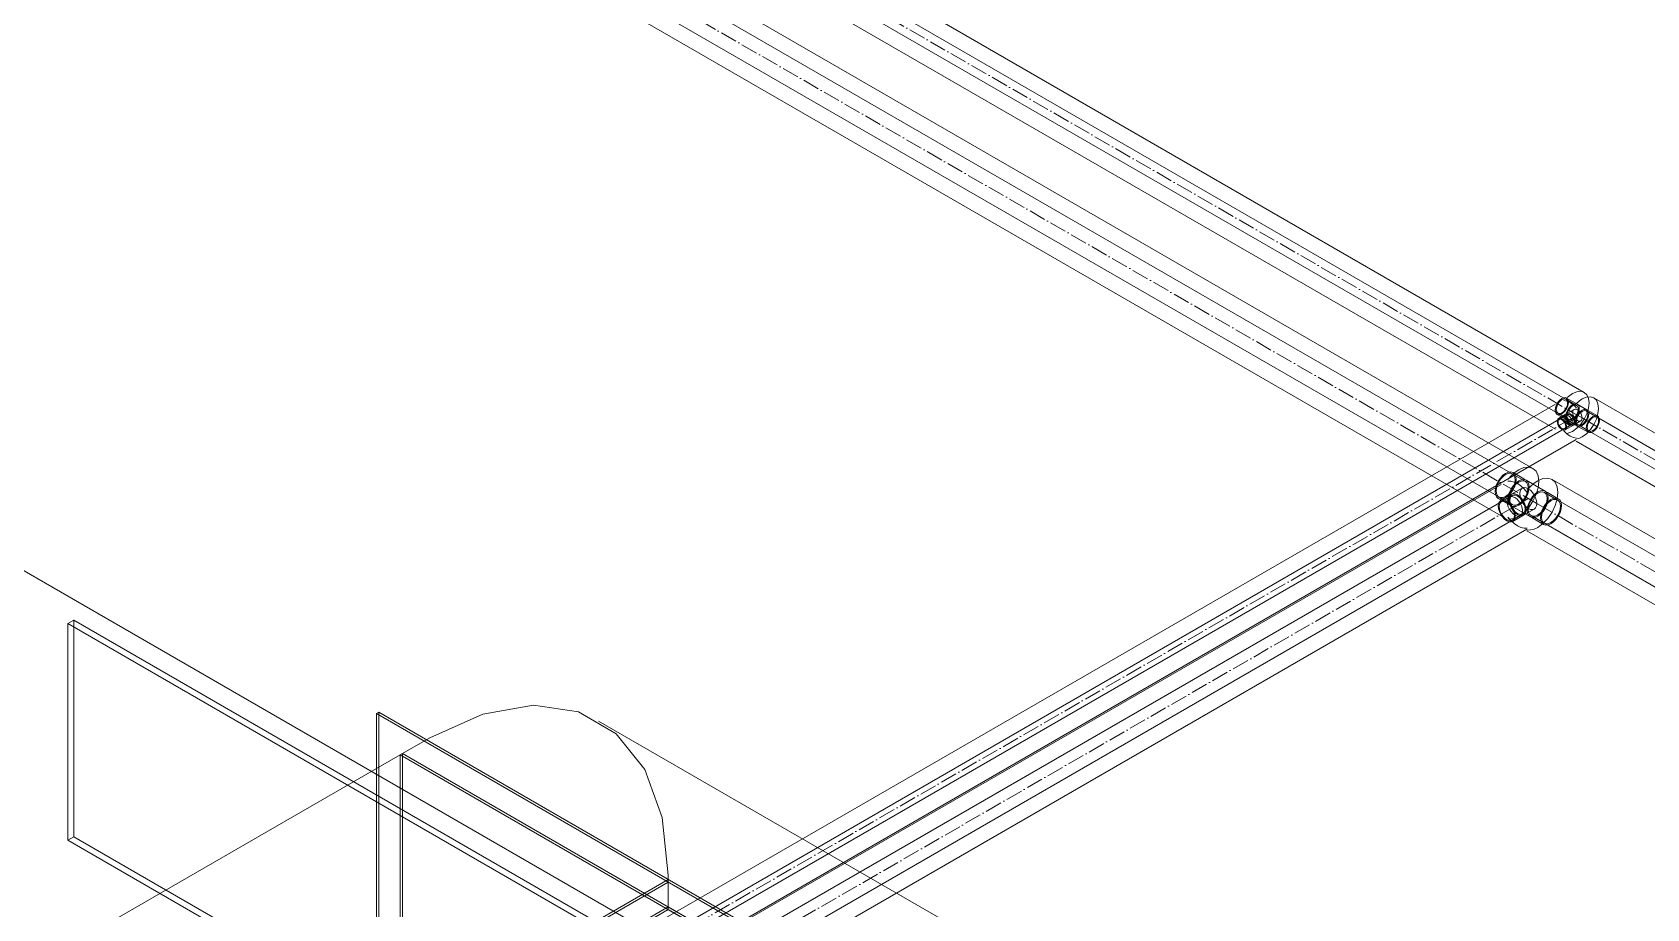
# Model space of a CAD drawing. Header units: millimetres. Extents: x -88595 to 880822, y -1054509 to -148035.
# Drawn here: x 420867 to 421825, y -324711 to -324191 of the extents above; entities that cross this region are included whole.
import ezdxf

# ---------------------------------------------------------------- set-up
doc = ezdxf.new("R2010")
doc.units = ezdxf.units.MM
doc.linetypes.add('$12$ADSK_Осевая', pattern=[14, 10, -2, 0, -2])
for name, color, linetype, lineweight in [('Воздуховоды', 7, 'Continuous', 18), ('Изоляция', 7, 'Continuous', 18), ('Оборудование', 7, 'Continuous', 18), ('Трубопровод', 7, 'Continuous', 18), ('Трубопроводы', 7, 'Continuous', 18)]:
    doc.layers.add(name, color=color, linetype=linetype, lineweight=lineweight)

# ---------------------------------------------------------------- blocks, each defined once
blk = doc.blocks.new('$0$ADSK_Канальный блок кондиционера1 - AD162MJERAB-3266614-В_ОВ3_3')
at = {"layer": 'Оборудование'}
for p, q in [((-27843.96, 11146.93), (-27313.63, 10840.75)), ((-27790.93, 11104.07), (-27794.46, 11102.03)), ((-27790.93, 10975.47), (-27790.93, 11104.07)), ((-27790.93, 11104.07), (-27324.24, 10834.62)), ((-27327.77, 10832.58), (-27794.46, 11102.03)), ((-27794.46, 11102.03), (-27794.46, 10973.43)), ((-27790.93, 10975.47), (-27794.46, 10973.43)), ((-27794.46, 10973.43), (-27327.77, 10703.98)), ((-27324.24, 10706.02), (-27790.93, 10975.47))]:
    blk.add_line(p, q, dxfattribs=at)
blk = doc.blocks.new('$0$ADSK_МедьПайка_Тройник - Тройник медный-3266686-В_ОВ3_3')
at = {"layer": 'Трубопроводы', "color": 190, "true_color": 0x8000ff}
for p, q in [((-20747.5, 7680.82), (-20753.15, 7684.09)), ((-20758.72, 7674.44), (-20753.07, 7671.17)), ((-20758.32, 7675.14), (-20752.66, 7671.87)), ((-20752.96, 7674.91), (-20757.91, 7672.06)), ((-20747.9, 7680.12), (-20753.56, 7683.38)), ((-20748.71, 7677.36), (-20752.96, 7674.91)), ((-20747.19, 7679.71), (-20747.9, 7680.12)), ((-20746.79, 7680.41), (-20747.5, 7680.82)), ((-20741.13, 7677.15), (-20746.79, 7680.41)), ((-20740.83, 7676.04), (-20741.54, 7676.44)), ((-20740.43, 7676.74), (-20741.13, 7677.15)), ((-20735.17, 7672.77), (-20740.83, 7676.04)), ((-20734.77, 7673.47), (-20740.43, 7676.74)), ((-20753.64, 7673.64), (-20757.53, 7671.4)), ((-20754.35, 7665.9), (-20750.46, 7668.14)), ((-20753.97, 7665.24), (-20749.02, 7668.1)), ((-20753.07, 7671.17), (-20752.36, 7670.76)), ((-20752.66, 7671.87), (-20751.95, 7671.47)), ((-20752.36, 7670.76), (-20746.7, 7667.5)), ((-20749.02, 7668.1), (-20744.78, 7670.55)), ((-20746.7, 7667.5), (-20746, 7667.09)), ((-20746.3, 7668.2), (-20745.59, 7667.79)), ((-20746, 7667.09), (-20740.34, 7663.82)), ((-20745.59, 7667.79), (-20739.93, 7664.53))]:
    blk.add_line(p, q, dxfattribs=at)
for points in [[(-20759.88, 7676.99, 0), (-20759.74, 7678.24, 0), (-20759.35, 7679.57, 0), (-20758.72, 7680.87, 0), (-20757.91, 7682.06, 0), (-20756.96, 7683.07, 0), (-20755.94, 7683.81, 0), (-20754.92, 7684.24, 0), (-20753.97, 7684.34, 0), (-20753.15, 7684.09, 0), (-20752.53, 7683.51, 0), (-20752.13, 7682.64, 0), (-20752, 7681.54, 0)], [(-20752, 7681.54, 0), (-20752.13, 7680.28, 0), (-20752.53, 7678.96, 0), (-20753.15, 7677.65, 0), (-20753.97, 7676.46, 0), (-20754.92, 7675.46, 0), (-20755.94, 7674.71, 0), (-20756.96, 7674.28, 0), (-20757.91, 7674.19, 0), (-20758.72, 7674.44, 0), (-20759.35, 7675.02, 0), (-20759.74, 7675.89, 0), (-20759.88, 7676.99, 0)], [(-20752.57, 7681.21, 0), (-20752.69, 7682.15, 0), (-20753.02, 7682.89, 0), (-20753.56, 7683.38, 0), (-20754.26, 7683.6, 0), (-20755.07, 7683.52, 0), (-20755.94, 7683.15, 0), (-20756.81, 7682.51, 0), (-20757.62, 7681.66, 0), (-20758.32, 7680.64, 0), (-20758.85, 7679.52, 0), (-20759.19, 7678.39, 0), (-20759.3, 7677.32, 0)], [(-20759.3, 7677.32, 0), (-20759.19, 7676.38, 0), (-20758.85, 7675.64, 0), (-20758.32, 7675.14, 0), (-20757.62, 7674.92, 0), (-20756.81, 7675.01, 0), (-20755.94, 7675.38, 0), (-20755.07, 7676.01, 0), (-20754.26, 7676.87, 0), (-20753.56, 7677.89, 0), (-20753.02, 7679, 0), (-20752.69, 7680.13, 0), (-20752.57, 7681.21, 0)], [(-20753.77, 7673.11, 0), (-20753.68, 7673.89, 0), (-20753.4, 7674.5, 0), (-20752.96, 7674.91, 0), (-20752.38, 7675.09, 0), (-20751.71, 7675.02, 0), (-20750.99, 7674.72, 0), (-20750.27, 7674.19, 0), (-20749.6, 7673.48, 0), (-20749.02, 7672.64, 0), (-20748.58, 7671.72, 0), (-20748.3, 7670.79, 0), (-20748.21, 7669.9, 0)], [(-20748.21, 7669.9, 0), (-20748.3, 7670.79, 0), (-20748.58, 7671.72, 0), (-20749.02, 7672.64, 0), (-20749.6, 7673.48, 0), (-20750.27, 7674.19, 0), (-20750.99, 7674.72, 0), (-20751.71, 7675.02, 0), (-20752.38, 7675.09, 0), (-20752.96, 7674.91, 0), (-20753.4, 7674.5, 0), (-20753.68, 7673.89, 0), (-20753.77, 7673.11, 0)], [(-20753.51, 7673.31, 0), (-20753.38, 7674.57, 0), (-20752.99, 7675.89, 0), (-20752.36, 7677.2, 0), (-20751.54, 7678.39, 0), (-20750.59, 7679.39, 0), (-20749.57, 7680.14, 0), (-20748.56, 7680.57, 0), (-20747.61, 7680.66, 0), (-20746.79, 7680.41, 0), (-20746.16, 7679.83, 0), (-20745.77, 7678.96, 0), (-20745.64, 7677.86, 0)], [(-20745.64, 7677.86, 0), (-20745.77, 7678.96, 0), (-20746.16, 7679.83, 0), (-20746.79, 7680.41, 0), (-20747.61, 7680.66, 0), (-20748.56, 7680.57, 0), (-20749.57, 7680.14, 0), (-20750.59, 7679.39, 0), (-20751.54, 7678.39, 0), (-20752.36, 7677.2, 0), (-20752.99, 7675.89, 0), (-20753.38, 7674.57, 0), (-20753.51, 7673.31, 0)], [(-20745.64, 7677.86, 0), (-20745.77, 7676.61, 0), (-20746.16, 7675.28, 0), (-20746.79, 7673.98, 0), (-20747.61, 7672.79, 0), (-20748.56, 7671.78, 0), (-20749.57, 7671.04, 0), (-20750.59, 7670.61, 0), (-20751.54, 7670.51, 0), (-20752.36, 7670.76, 0), (-20752.99, 7671.34, 0), (-20753.38, 7672.21, 0), (-20753.51, 7673.31, 0)], [(-20753.51, 7673.31, 0), (-20753.38, 7672.21, 0), (-20752.99, 7671.34, 0), (-20752.36, 7670.76, 0), (-20751.54, 7670.51, 0), (-20750.59, 7670.61, 0), (-20749.57, 7671.04, 0), (-20748.56, 7671.78, 0), (-20747.61, 7672.79, 0), (-20746.79, 7673.98, 0), (-20746.16, 7675.28, 0), (-20745.77, 7676.61, 0), (-20745.64, 7677.86, 0)], [(-20752.94, 7673.64, 0), (-20752.83, 7674.72, 0), (-20752.49, 7675.85, 0), (-20751.95, 7676.96, 0), (-20751.26, 7677.98, 0), (-20750.45, 7678.84, 0), (-20749.57, 7679.47, 0), (-20748.7, 7679.85, 0), (-20747.89, 7679.93, 0), (-20747.19, 7679.71, 0), (-20746.66, 7679.21, 0), (-20746.32, 7678.47, 0), (-20746.21, 7677.53, 0)], [(-20746.21, 7677.53, 0), (-20746.32, 7676.46, 0), (-20746.66, 7675.33, 0), (-20747.19, 7674.21, 0), (-20747.89, 7673.19, 0), (-20748.7, 7672.34, 0), (-20749.57, 7671.7, 0), (-20750.45, 7671.33, 0), (-20751.26, 7671.25, 0), (-20751.95, 7671.47, 0), (-20752.49, 7671.96, 0), (-20752.83, 7672.71, 0), (-20752.94, 7673.64, 0)], [(-20749.53, 7675.56, 0), (-20749.43, 7676.34, 0), (-20749.16, 7676.95, 0), (-20748.71, 7677.36, 0), (-20748.14, 7677.54, 0), (-20747.47, 7677.47, 0), (-20746.75, 7677.17, 0), (-20746.03, 7676.64, 0), (-20745.35, 7675.93, 0), (-20744.78, 7675.09, 0), (-20744.34, 7674.17, 0), (-20744.06, 7673.24, 0), (-20743.96, 7672.35, 0)], [(-20743.96, 7672.35, 0), (-20744.06, 7671.57, 0), (-20744.34, 7670.96, 0), (-20744.78, 7670.55, 0), (-20745.35, 7670.37, 0), (-20746.03, 7670.44, 0), (-20746.75, 7670.74, 0), (-20747.47, 7671.27, 0), (-20748.14, 7671.98, 0), (-20748.71, 7672.82, 0), (-20749.16, 7673.74, 0), (-20749.43, 7674.68, 0), (-20749.53, 7675.56, 0)], [(-20739.98, 7674.6, 0), (-20740.11, 7675.7, 0), (-20740.51, 7676.57, 0), (-20741.13, 7677.15, 0), (-20741.95, 7677.4, 0), (-20742.9, 7677.3, 0), (-20743.92, 7676.87, 0), (-20744.94, 7676.13, 0), (-20745.89, 7675.12, 0), (-20746.7, 7673.93, 0), (-20747.33, 7672.63, 0), (-20747.72, 7671.3, 0), (-20747.86, 7670.05, 0)], [(-20747.86, 7670.05, 0), (-20747.72, 7671.3, 0), (-20747.33, 7672.63, 0), (-20746.7, 7673.93, 0), (-20745.89, 7675.12, 0), (-20744.94, 7676.13, 0), (-20743.92, 7676.87, 0), (-20742.9, 7677.3, 0), (-20741.95, 7677.4, 0), (-20741.13, 7677.15, 0), (-20740.51, 7676.57, 0), (-20740.11, 7675.7, 0), (-20739.98, 7674.6, 0)], [(-20747.86, 7670.05, 0), (-20747.72, 7668.95, 0), (-20747.33, 7668.08, 0), (-20746.7, 7667.5, 0), (-20745.89, 7667.25, 0), (-20744.94, 7667.34, 0), (-20743.92, 7667.77, 0), (-20742.9, 7668.52, 0), (-20741.95, 7669.52, 0), (-20741.13, 7670.71, 0), (-20740.51, 7672.02, 0), (-20740.11, 7673.34, 0), (-20739.98, 7674.6, 0)], [(-20739.98, 7674.6, 0), (-20740.11, 7673.34, 0), (-20740.51, 7672.02, 0), (-20741.13, 7670.71, 0), (-20741.95, 7669.52, 0), (-20742.9, 7668.52, 0), (-20743.92, 7667.77, 0), (-20744.94, 7667.34, 0), (-20745.89, 7667.25, 0), (-20746.7, 7667.5, 0), (-20747.33, 7668.08, 0), (-20747.72, 7668.95, 0), (-20747.86, 7670.05, 0)], [(-20740.55, 7674.27, 0), (-20740.67, 7675.21, 0), (-20741, 7675.95, 0), (-20741.54, 7676.44, 0), (-20742.23, 7676.66, 0), (-20743.05, 7676.58, 0), (-20743.92, 7676.21, 0), (-20744.79, 7675.57, 0), (-20745.6, 7674.72, 0), (-20746.3, 7673.7, 0), (-20746.83, 7672.58, 0), (-20747.17, 7671.45, 0), (-20747.28, 7670.38, 0)], [(-20747.28, 7670.38, 0), (-20747.17, 7669.44, 0), (-20746.83, 7668.7, 0), (-20746.3, 7668.2, 0), (-20745.6, 7667.98, 0), (-20744.79, 7668.07, 0), (-20743.92, 7668.44, 0), (-20743.05, 7669.07, 0), (-20742.23, 7669.93, 0), (-20741.54, 7670.95, 0), (-20741, 7672.06, 0), (-20740.67, 7673.19, 0), (-20740.55, 7674.27, 0)], [(-20753.16, 7667.04, 0), (-20753.25, 7667.93, 0), (-20753.53, 7668.86, 0), (-20753.97, 7669.78, 0), (-20754.55, 7670.63, 0), (-20755.22, 7671.34, 0), (-20755.94, 7671.86, 0), (-20756.66, 7672.17, 0), (-20757.33, 7672.23, 0), (-20757.91, 7672.06, 0), (-20758.35, 7671.65, 0), (-20758.63, 7671.03, 0), (-20758.72, 7670.25, 0)], [(-20758.72, 7670.25, 0), (-20758.63, 7669.37, 0), (-20758.35, 7668.43, 0), (-20757.91, 7667.51, 0), (-20757.33, 7666.67, 0), (-20756.66, 7665.96, 0), (-20755.94, 7665.44, 0), (-20755.22, 7665.13, 0), (-20754.55, 7665.06, 0), (-20753.97, 7665.24, 0), (-20753.53, 7665.65, 0), (-20753.25, 7666.26, 0), (-20753.16, 7667.04, 0)], [(-20758.18, 7669.94, 0), (-20758.11, 7670.57, 0), (-20757.88, 7671.07, 0), (-20757.53, 7671.4, 0), (-20757.06, 7671.54, 0), (-20756.52, 7671.49, 0), (-20755.94, 7671.24, 0), (-20755.36, 7670.82, 0), (-20754.82, 7670.24, 0), (-20754.35, 7669.56, 0), (-20753.99, 7668.82, 0), (-20753.77, 7668.07, 0), (-20753.69, 7667.35, 0)], [(-20753.69, 7667.35, 0), (-20753.77, 7666.72, 0), (-20753.99, 7666.23, 0), (-20754.35, 7665.9, 0), (-20754.82, 7665.75, 0), (-20755.36, 7665.81, 0), (-20755.94, 7666.06, 0), (-20756.52, 7666.48, 0), (-20757.06, 7667.05, 0), (-20757.53, 7667.73, 0), (-20757.88, 7668.47, 0), (-20758.11, 7669.23, 0), (-20758.18, 7669.94, 0)], [(-20749.8, 7669.6, 0), (-20749.88, 7670.31, 0), (-20750.11, 7671.07, 0), (-20750.46, 7671.81, 0), (-20750.93, 7672.49, 0), (-20751.47, 7673.06, 0), (-20752.05, 7673.49, 0), (-20752.63, 7673.73, 0), (-20753.17, 7673.79, 0), (-20753.64, 7673.64, 0), (-20753.99, 7673.31, 0), (-20754.22, 7672.82, 0), (-20754.29, 7672.19, 0)], [(-20754.29, 7672.19, 0), (-20754.22, 7671.47, 0), (-20753.99, 7670.72, 0), (-20753.64, 7669.98, 0), (-20753.17, 7669.3, 0), (-20752.63, 7668.72, 0), (-20752.05, 7668.3, 0), (-20751.47, 7668.05, 0), (-20750.93, 7668, 0), (-20750.46, 7668.14, 0), (-20750.11, 7668.47, 0), (-20749.88, 7668.97, 0), (-20749.8, 7669.6, 0)], [(-20748.21, 7669.9, 0), (-20748.3, 7669.12, 0), (-20748.58, 7668.51, 0), (-20749.02, 7668.1, 0), (-20749.6, 7667.92, 0), (-20750.27, 7667.99, 0), (-20750.99, 7668.29, 0), (-20751.71, 7668.82, 0), (-20752.38, 7669.53, 0), (-20752.96, 7670.37, 0), (-20753.4, 7671.29, 0), (-20753.68, 7672.23, 0), (-20753.77, 7673.11, 0)], [(-20753.77, 7673.11, 0), (-20753.68, 7672.23, 0), (-20753.4, 7671.29, 0), (-20752.96, 7670.37, 0), (-20752.38, 7669.53, 0), (-20751.71, 7668.82, 0), (-20750.99, 7668.29, 0), (-20750.27, 7667.99, 0), (-20749.6, 7667.92, 0), (-20749.02, 7668.1, 0), (-20748.58, 7668.51, 0), (-20748.3, 7669.12, 0), (-20748.21, 7669.9, 0)], [(-20733.62, 7670.92, 0), (-20733.75, 7672.02, 0), (-20734.14, 7672.89, 0), (-20734.77, 7673.47, 0), (-20735.58, 7673.72, 0), (-20736.53, 7673.63, 0), (-20737.55, 7673.2, 0), (-20738.57, 7672.45, 0), (-20739.52, 7671.45, 0), (-20740.34, 7670.26, 0), (-20740.96, 7668.95, 0), (-20741.36, 7667.63, 0), (-20741.49, 7666.37, 0)], [(-20741.49, 7666.37, 0), (-20741.36, 7665.27, 0), (-20740.96, 7664.4, 0), (-20740.34, 7663.82, 0), (-20739.52, 7663.57, 0), (-20738.57, 7663.67, 0), (-20737.55, 7664.1, 0), (-20736.53, 7664.84, 0), (-20735.58, 7665.85, 0), (-20734.77, 7667.04, 0), (-20734.14, 7668.34, 0), (-20733.75, 7669.67, 0), (-20733.62, 7670.92, 0)], [(-20740.92, 7666.7, 0), (-20740.8, 7667.78, 0), (-20740.47, 7668.91, 0), (-20739.93, 7670.02, 0), (-20739.24, 7671.04, 0), (-20738.42, 7671.9, 0), (-20737.55, 7672.53, 0), (-20736.68, 7672.91, 0), (-20735.87, 7672.99, 0), (-20735.17, 7672.77, 0), (-20734.64, 7672.27, 0), (-20734.3, 7671.53, 0), (-20734.19, 7670.59, 0)], [(-20734.19, 7670.59, 0), (-20734.3, 7669.52, 0), (-20734.64, 7668.39, 0), (-20735.17, 7667.27, 0), (-20735.87, 7666.25, 0), (-20736.68, 7665.4, 0), (-20737.55, 7664.76, 0), (-20738.42, 7664.39, 0), (-20739.24, 7664.31, 0), (-20739.93, 7664.53, 0), (-20740.47, 7665.02, 0), (-20740.8, 7665.77, 0), (-20740.92, 7666.7, 0)]]:
    blk.add_polyline3d(points, dxfattribs=at)
blk = doc.blocks.new('$0$ADSK_МедьПайка_Тройник - Тройник медный-3266695-В_ОВ3_3')
at = {"layer": 'Трубопроводы', "color": 134, "true_color": 0x00a6a6}
for p, q in [((-20779.02, 7635.41), (-20785.38, 7639.09)), ((-20778.57, 7636.18), (-20784.93, 7639.86)), ((-20777.16, 7635.37), (-20778.57, 7636.18)), ((-20785.86, 7626.98), (-20792.22, 7623.31)), ((-20779.49, 7630.66), (-20785.86, 7626.98)), ((-20777.6, 7634.6), (-20779.02, 7635.41)), ((-20765.84, 7628.84), (-20777.16, 7635.37)), ((-20764.87, 7627.25), (-20766.29, 7628.07)), ((-20764.43, 7628.02), (-20765.84, 7628.84)), ((-20758.51, 7623.57), (-20764.87, 7627.25)), ((-20758.06, 7624.35), (-20764.43, 7628.02)), ((-20793.76, 7624.56), (-20787.4, 7620.89)), ((-20793.32, 7625.34), (-20786.96, 7621.66)), ((-20787.04, 7625.36), (-20791.82, 7622.61)), ((-20787.4, 7620.89), (-20785.99, 7620.07)), ((-20786.96, 7621.66), (-20785.54, 7620.84)), ((-20785.99, 7620.07), (-20774.67, 7613.54)), ((-20778.7, 7614.58), (-20772.33, 7618.25)), ((-20785.47, 7611.61), (-20780.69, 7614.36)), ((-20785.06, 7610.91), (-20778.7, 7614.58)), ((-20774.67, 7613.54), (-20773.26, 7612.73)), ((-20774.23, 7614.31), (-20772.81, 7613.5)), ((-20773.26, 7612.73), (-20766.89, 7609.05)), ((-20772.81, 7613.5), (-20766.45, 7609.82))]:
    blk.add_line(p, q, dxfattribs=at)
for points in [[(-20795.59, 7628.61, 0), (-20795.38, 7630.6, 0), (-20794.76, 7632.69, 0), (-20793.76, 7634.76, 0), (-20792.47, 7636.65, 0), (-20790.97, 7638.24, 0), (-20789.35, 7639.42, 0), (-20787.73, 7640.11, 0), (-20786.23, 7640.26, 0), (-20784.93, 7639.86, 0), (-20783.94, 7638.94, 0), (-20783.32, 7637.56, 0), (-20783.11, 7635.82, 0)], [(-20783.11, 7635.82, 0), (-20783.32, 7633.83, 0), (-20783.94, 7631.73, 0), (-20784.93, 7629.66, 0), (-20786.23, 7627.77, 0), (-20787.73, 7626.18, 0), (-20789.35, 7625, 0), (-20790.97, 7624.31, 0), (-20792.47, 7624.17, 0), (-20793.76, 7624.56, 0), (-20794.76, 7625.48, 0), (-20795.38, 7626.86, 0), (-20795.59, 7628.61, 0)], [(-20783.74, 7635.45, 0), (-20783.93, 7637.02, 0), (-20784.49, 7638.26, 0), (-20785.38, 7639.09, 0), (-20786.54, 7639.45, 0), (-20787.9, 7639.31, 0), (-20789.35, 7638.69, 0), (-20790.8, 7637.63, 0), (-20792.16, 7636.21, 0), (-20793.32, 7634.5, 0), (-20794.21, 7632.65, 0), (-20794.77, 7630.76, 0), (-20794.96, 7628.97, 0)], [(-20794.96, 7628.97, 0), (-20794.77, 7627.4, 0), (-20794.21, 7626.16, 0), (-20793.32, 7625.34, 0), (-20792.16, 7624.98, 0), (-20790.8, 7625.11, 0), (-20789.35, 7625.73, 0), (-20787.9, 7626.79, 0), (-20786.54, 7628.22, 0), (-20785.38, 7629.92, 0), (-20784.49, 7631.78, 0), (-20783.93, 7633.66, 0), (-20783.74, 7635.45, 0)], [(-20787.82, 7624.12, 0), (-20787.6, 7626.1, 0), (-20786.98, 7628.2, 0), (-20785.99, 7630.27, 0), (-20784.69, 7632.16, 0), (-20783.19, 7633.75, 0), (-20781.57, 7634.93, 0), (-20779.96, 7635.62, 0), (-20778.45, 7635.77, 0), (-20777.16, 7635.37, 0), (-20776.16, 7634.45, 0), (-20775.54, 7633.07, 0), (-20775.33, 7631.33, 0)], [(-20775.33, 7631.33, 0), (-20775.54, 7633.07, 0), (-20776.16, 7634.45, 0), (-20777.16, 7635.37, 0), (-20778.45, 7635.77, 0), (-20779.96, 7635.62, 0), (-20781.57, 7634.93, 0), (-20783.19, 7633.75, 0), (-20784.69, 7632.16, 0), (-20785.99, 7630.27, 0), (-20786.98, 7628.2, 0), (-20787.6, 7626.1, 0), (-20787.82, 7624.12, 0)], [(-20775.33, 7631.33, 0), (-20775.54, 7629.34, 0), (-20776.16, 7627.24, 0), (-20777.16, 7625.17, 0), (-20778.45, 7623.28, 0), (-20779.96, 7621.69, 0), (-20781.57, 7620.51, 0), (-20783.19, 7619.82, 0), (-20784.69, 7619.67, 0), (-20785.99, 7620.07, 0), (-20786.98, 7620.99, 0), (-20787.6, 7622.37, 0), (-20787.82, 7624.12, 0)], [(-20787.82, 7624.12, 0), (-20787.6, 7622.37, 0), (-20786.98, 7620.99, 0), (-20785.99, 7620.07, 0), (-20784.69, 7619.67, 0), (-20783.19, 7619.82, 0), (-20781.57, 7620.51, 0), (-20779.96, 7621.69, 0), (-20778.45, 7623.28, 0), (-20777.16, 7625.17, 0), (-20776.16, 7627.24, 0), (-20775.54, 7629.34, 0), (-20775.33, 7631.33, 0)], [(-20787.34, 7623.7, 0), (-20787.17, 7625.12, 0), (-20786.66, 7626.24, 0), (-20785.86, 7626.98, 0), (-20784.81, 7627.31, 0), (-20783.59, 7627.18, 0), (-20782.28, 7626.63, 0), (-20780.97, 7625.67, 0), (-20779.75, 7624.38, 0), (-20778.7, 7622.85, 0), (-20777.89, 7621.17, 0), (-20777.39, 7619.47, 0), (-20777.22, 7617.86, 0)], [(-20777.22, 7617.86, 0), (-20777.39, 7619.47, 0), (-20777.89, 7621.17, 0), (-20778.7, 7622.85, 0), (-20779.75, 7624.38, 0), (-20780.97, 7625.67, 0), (-20782.28, 7626.63, 0), (-20783.59, 7627.18, 0), (-20784.81, 7627.31, 0), (-20785.86, 7626.98, 0), (-20786.66, 7626.24, 0), (-20787.17, 7625.12, 0), (-20787.34, 7623.7, 0)], [(-20787.19, 7624.48, 0), (-20786.99, 7626.27, 0), (-20786.43, 7628.16, 0), (-20785.54, 7630.01, 0), (-20784.38, 7631.71, 0), (-20783.02, 7633.14, 0), (-20781.57, 7634.2, 0), (-20780.12, 7634.82, 0), (-20778.76, 7634.96, 0), (-20777.6, 7634.6, 0), (-20776.71, 7633.77, 0), (-20776.15, 7632.53, 0), (-20775.96, 7630.96, 0)], [(-20775.96, 7630.96, 0), (-20776.15, 7629.17, 0), (-20776.71, 7627.29, 0), (-20777.6, 7625.43, 0), (-20778.76, 7623.73, 0), (-20780.12, 7622.3, 0), (-20781.57, 7621.24, 0), (-20783.02, 7620.62, 0), (-20784.38, 7620.49, 0), (-20785.54, 7620.84, 0), (-20786.43, 7621.67, 0), (-20786.99, 7622.91, 0), (-20787.19, 7624.48, 0)], [(-20780.98, 7627.38, 0), (-20780.8, 7628.79, 0), (-20780.3, 7629.91, 0), (-20779.49, 7630.66, 0), (-20778.45, 7630.98, 0), (-20777.22, 7630.86, 0), (-20775.91, 7630.3, 0), (-20774.6, 7629.35, 0), (-20773.38, 7628.06, 0), (-20772.33, 7626.52, 0), (-20771.53, 7624.85, 0), (-20771.02, 7623.14, 0), (-20770.85, 7621.53, 0)], [(-20770.85, 7621.53, 0), (-20771.02, 7620.12, 0), (-20771.53, 7619, 0), (-20772.33, 7618.25, 0), (-20773.38, 7617.93, 0), (-20774.6, 7618.05, 0), (-20775.91, 7618.61, 0), (-20777.22, 7619.56, 0), (-20778.45, 7620.85, 0), (-20779.49, 7622.39, 0), (-20780.3, 7624.06, 0), (-20780.8, 7625.77, 0), (-20780.98, 7627.38, 0)], [(-20764.01, 7624.79, 0), (-20764.23, 7626.54, 0), (-20764.85, 7627.92, 0), (-20765.84, 7628.84, 0), (-20767.14, 7629.24, 0), (-20768.64, 7629.09, 0), (-20770.26, 7628.4, 0), (-20771.87, 7627.22, 0), (-20773.38, 7625.63, 0), (-20774.67, 7623.74, 0), (-20775.66, 7621.67, 0), (-20776.29, 7619.57, 0), (-20776.5, 7617.58, 0)], [(-20776.5, 7617.58, 0), (-20776.29, 7619.57, 0), (-20775.66, 7621.67, 0), (-20774.67, 7623.74, 0), (-20773.38, 7625.63, 0), (-20771.87, 7627.22, 0), (-20770.26, 7628.4, 0), (-20768.64, 7629.09, 0), (-20767.14, 7629.24, 0), (-20765.84, 7628.84, 0), (-20764.85, 7627.92, 0), (-20764.23, 7626.54, 0), (-20764.01, 7624.79, 0)], [(-20764.64, 7624.43, 0), (-20764.83, 7626, 0), (-20765.4, 7627.24, 0), (-20766.29, 7628.07, 0), (-20767.45, 7628.42, 0), (-20768.8, 7628.29, 0), (-20770.26, 7627.67, 0), (-20771.71, 7626.61, 0), (-20773.06, 7625.18, 0), (-20774.23, 7623.48, 0), (-20775.12, 7621.62, 0), (-20775.68, 7619.74, 0), (-20775.87, 7617.95, 0)], [(-20783.58, 7614.18, 0), (-20783.75, 7615.8, 0), (-20784.26, 7617.5, 0), (-20785.06, 7619.17, 0), (-20786.11, 7620.71, 0), (-20787.33, 7622, 0), (-20788.64, 7622.95, 0), (-20789.95, 7623.51, 0), (-20791.17, 7623.63, 0), (-20792.22, 7623.31, 0), (-20793.03, 7622.56, 0), (-20793.53, 7621.44, 0), (-20793.71, 7620.03, 0)], [(-20793.71, 7620.03, 0), (-20793.53, 7618.42, 0), (-20793.03, 7616.71, 0), (-20792.22, 7615.04, 0), (-20791.17, 7613.51, 0), (-20789.95, 7612.22, 0), (-20788.64, 7611.26, 0), (-20787.33, 7610.7, 0), (-20786.11, 7610.58, 0), (-20785.06, 7610.91, 0), (-20784.26, 7611.65, 0), (-20783.75, 7612.77, 0), (-20783.58, 7614.18, 0)], [(-20793.13, 7619.7, 0), (-20792.98, 7620.95, 0), (-20792.53, 7621.94, 0), (-20791.82, 7622.61, 0), (-20790.89, 7622.89, 0), (-20789.8, 7622.79, 0), (-20788.64, 7622.29, 0), (-20787.48, 7621.44, 0), (-20786.4, 7620.3, 0), (-20785.47, 7618.94, 0), (-20784.75, 7617.45, 0), (-20784.31, 7615.94, 0), (-20784.15, 7614.51, 0)], [(-20784.15, 7614.51, 0), (-20784.31, 7613.26, 0), (-20784.75, 7612.27, 0), (-20785.47, 7611.61, 0), (-20786.4, 7611.32, 0), (-20787.48, 7611.43, 0), (-20788.64, 7611.92, 0), (-20789.8, 7612.77, 0), (-20790.89, 7613.91, 0), (-20791.82, 7615.27, 0), (-20792.53, 7616.76, 0), (-20792.98, 7618.27, 0), (-20793.13, 7619.7, 0)], [(-20779.38, 7617.27, 0), (-20779.53, 7618.7, 0), (-20779.98, 7620.21, 0), (-20780.69, 7621.7, 0), (-20781.62, 7623.06, 0), (-20782.71, 7624.2, 0), (-20783.87, 7625.05, 0), (-20785.03, 7625.54, 0), (-20786.11, 7625.65, 0), (-20787.04, 7625.36, 0), (-20787.76, 7624.7, 0), (-20788.21, 7623.71, 0), (-20788.36, 7622.45, 0)], [(-20788.36, 7622.45, 0), (-20788.21, 7621.02, 0), (-20787.76, 7619.51, 0), (-20787.04, 7618.03, 0), (-20786.11, 7616.67, 0), (-20785.03, 7615.53, 0), (-20783.87, 7614.68, 0), (-20782.71, 7614.18, 0), (-20781.62, 7614.08, 0), (-20780.69, 7614.36, 0), (-20779.98, 7615.02, 0), (-20779.53, 7616.02, 0), (-20779.38, 7617.27, 0)], [(-20777.22, 7617.86, 0), (-20777.39, 7616.44, 0), (-20777.89, 7615.33, 0), (-20778.7, 7614.58, 0), (-20779.75, 7614.26, 0), (-20780.97, 7614.38, 0), (-20782.28, 7614.93, 0), (-20783.59, 7615.89, 0), (-20784.81, 7617.18, 0), (-20785.86, 7618.71, 0), (-20786.66, 7620.39, 0), (-20787.17, 7622.09, 0), (-20787.34, 7623.7, 0)], [(-20787.34, 7623.7, 0), (-20787.17, 7622.09, 0), (-20786.66, 7620.39, 0), (-20785.86, 7618.71, 0), (-20784.81, 7617.18, 0), (-20783.59, 7615.89, 0), (-20782.28, 7614.93, 0), (-20780.97, 7614.38, 0), (-20779.75, 7614.26, 0), (-20778.7, 7614.58, 0), (-20777.89, 7615.33, 0), (-20777.39, 7616.44, 0), (-20777.22, 7617.86, 0)], [(-20776.5, 7617.58, 0), (-20776.29, 7615.84, 0), (-20775.66, 7614.46, 0), (-20774.67, 7613.54, 0), (-20773.38, 7613.14, 0), (-20771.87, 7613.29, 0), (-20770.26, 7613.98, 0), (-20768.64, 7615.16, 0), (-20767.14, 7616.75, 0), (-20765.84, 7618.64, 0), (-20764.85, 7620.71, 0), (-20764.23, 7622.8, 0), (-20764.01, 7624.79, 0)], [(-20764.01, 7624.79, 0), (-20764.23, 7622.8, 0), (-20764.85, 7620.71, 0), (-20765.84, 7618.64, 0), (-20767.14, 7616.75, 0), (-20768.64, 7615.16, 0), (-20770.26, 7613.98, 0), (-20771.87, 7613.29, 0), (-20773.38, 7613.14, 0), (-20774.67, 7613.54, 0), (-20775.66, 7614.46, 0), (-20776.29, 7615.84, 0), (-20776.5, 7617.58, 0)], [(-20775.87, 7617.95, 0), (-20775.68, 7616.38, 0), (-20775.12, 7615.14, 0), (-20774.23, 7614.31, 0), (-20773.06, 7613.95, 0), (-20771.71, 7614.09, 0), (-20770.26, 7614.71, 0), (-20768.8, 7615.77, 0), (-20767.45, 7617.2, 0), (-20766.29, 7618.9, 0), (-20765.4, 7620.75, 0), (-20764.83, 7622.64, 0), (-20764.64, 7624.43, 0)], [(-20756.24, 7620.3, 0), (-20756.45, 7622.05, 0), (-20757.07, 7623.42, 0), (-20758.06, 7624.35, 0), (-20759.36, 7624.74, 0), (-20760.86, 7624.6, 0), (-20762.48, 7623.91, 0), (-20764.1, 7622.73, 0), (-20765.6, 7621.14, 0), (-20766.89, 7619.25, 0), (-20767.89, 7617.18, 0), (-20768.51, 7615.08, 0), (-20768.72, 7613.09, 0)], [(-20768.72, 7613.09, 0), (-20768.51, 7611.35, 0), (-20767.89, 7609.97, 0), (-20766.89, 7609.05, 0), (-20765.6, 7608.65, 0), (-20764.1, 7608.8, 0), (-20762.48, 7609.49, 0), (-20760.86, 7610.67, 0), (-20759.36, 7612.26, 0), (-20758.06, 7614.15, 0), (-20757.07, 7616.22, 0), (-20756.45, 7618.31, 0), (-20756.24, 7620.3, 0)], [(-20768.09, 7613.46, 0), (-20767.9, 7615.25, 0), (-20767.34, 7617.13, 0), (-20766.45, 7618.99, 0), (-20765.29, 7620.69, 0), (-20763.93, 7622.12, 0), (-20762.48, 7623.18, 0), (-20761.03, 7623.8, 0), (-20759.67, 7623.93, 0), (-20758.51, 7623.57, 0), (-20757.62, 7622.75, 0), (-20757.06, 7621.51, 0), (-20756.87, 7619.94, 0)], [(-20756.87, 7619.94, 0), (-20757.06, 7618.15, 0), (-20757.62, 7616.26, 0), (-20758.51, 7614.41, 0), (-20759.67, 7612.7, 0), (-20761.03, 7611.28, 0), (-20762.48, 7610.22, 0), (-20763.93, 7609.6, 0), (-20765.29, 7609.46, 0), (-20766.45, 7609.82, 0), (-20767.34, 7610.65, 0), (-20767.9, 7611.89, 0), (-20768.09, 7613.46, 0)]]:
    blk.add_polyline3d(points, dxfattribs=at)
blk = doc.blocks.new('$0$ADSK_Отвод_Прямоугольный1 - Стандарт-V113-В_ОВ3_3')
at = {"layer": 'Воздуховоды', "color": 140, "true_color": 0x1bb3e4}
for p, q in [((22632.07, 15559.38), (22633.49, 15560.19)), ((23084.62, 15298.1), (22632.07, 15559.38)), ((22632.07, 15559.38), (22632.07, 15404.24)), ((22633.49, 15405.06), (22633.49, 15560.19)), ((22633.49, 15560.19), (23086.04, 15298.92)), ((23188.16, 15310.05), (22763.89, 15554.99)), ((22646.22, 15534.88), (22663.89, 15545.09)), ((22646.22, 15534.88), (22647.63, 15535.7)), ((23070.48, 15289.93), (22646.22, 15534.88)), ((22646.22, 15412.41), (22646.22, 15534.88)), ((22646.22, 15412.41), (22646.22, 15534.88)), ((22646.22, 15534.88), (23070.48, 15289.93)), ((23071.89, 15290.75), (22647.63, 15535.7)), ((22647.63, 15535.7), (22647.63, 15413.23)), ((22805.32, 15463.44), (22805.32, 15443.03)), ((22805.32, 15460.99), (22670.97, 15383.42)), ((22670.97, 15381.79), (22805.32, 15459.36)), ((23257.86, 15199.71), (22805.32, 15460.99)), ((22805.32, 15459.36), (22805.32, 15460.99)), ((22805.32, 15459.36), (23257.86, 15198.08)), ((22699.25, 15383.42), (22805.32, 15444.66)), ((22805.32, 15444.66), (23229.58, 15199.71)), ((22805.32, 15443.03), (22805.32, 15444.66)), ((22805.32, 15443.03), (22699.25, 15381.79)), ((22805.32, 15443.03), (22699.25, 15381.79)), ((22805.32, 15443.03), (23229.58, 15198.08)), ((23229.58, 15198.08), (22805.32, 15443.03)), ((23113.16, 15180.14), (22688.89, 15425.09)), ((22663.89, 15422.61), (22646.22, 15412.41)), ((22646.22, 15412.41), (22647.63, 15413.23)), ((22646.22, 15412.41), (23070.48, 15167.46)), ((23070.48, 15167.46), (22646.22, 15412.41)), ((22647.63, 15413.23), (23071.89, 15168.28)), ((22632.07, 15404.24), (22633.49, 15405.06)), ((22632.07, 15404.24), (23084.62, 15142.96)), ((23086.04, 15143.78), (22633.49, 15405.06)), ((22699.25, 15381.79), (22699.25, 15402.2)), ((22670.97, 15383.42), (23123.51, 15122.14)), ((22670.97, 15381.79), (22670.97, 15383.42)), ((23123.51, 15120.51), (22670.97, 15381.79)), ((23123.51, 15138.47), (22699.25, 15383.42)), ((22699.25, 15381.79), (22699.25, 15383.42)), ((23123.51, 15136.84), (22699.25, 15381.79)), ((22699.25, 15381.79), (23123.51, 15136.84)), ((23088.16, 15300.14), (23070.48, 15289.93)), ((23071.89, 15290.75), (23070.48, 15289.93)), ((23071.89, 15168.28), (23071.89, 15290.75)), ((23086.04, 15298.92), (23084.62, 15298.1)), ((23084.62, 15142.96), (23084.62, 15298.1)), ((23086.04, 15298.92), (23086.04, 15143.78)), ((23070.48, 15289.93), (23070.48, 15167.46)), ((23070.48, 15289.93), (23070.48, 15167.46)), ((23229.58, 15198.08), (23229.58, 15218.49)), ((23229.58, 15199.71), (23123.51, 15138.47)), ((23123.51, 15122.14), (23257.86, 15199.71)), ((23123.51, 15136.84), (23229.58, 15198.08)), ((23123.51, 15136.84), (23229.58, 15198.08)), ((23257.86, 15198.08), (23123.51, 15120.51)), ((23229.58, 15199.71), (23229.58, 15198.08)), ((23257.86, 15199.71), (23257.86, 15198.08)), ((23070.48, 15167.46), (23088.16, 15177.67)), ((23070.48, 15167.46), (23071.89, 15168.28)), ((23123.51, 15157.25), (23123.51, 15136.84)), ((23084.62, 15142.96), (23086.04, 15143.78)), ((23123.51, 15136.84), (23123.51, 15138.47)), ((23123.51, 15120.51), (23123.51, 15122.14))]:
    blk.add_line(p, q, dxfattribs=at)
for points in [[(22663.89, 15545.09, 0), (22695.36, 15559.16, 0), (22725.25, 15564.34, 0), (22752.07, 15560.37, 0), (22774.46, 15547.44, 0), (22791.31, 15526.21, 0), (22801.77, 15497.73, 0), (22805.32, 15463.44, 0)], [(22663.89, 15422.61, 0), (22677.42, 15427.32, 0), (22688.89, 15425.09, 0), (22696.56, 15416.27, 0), (22699.25, 15402.2, 0)], [(23088.16, 15300.14, 0), (23119.63, 15314.21, 0), (23149.52, 15319.39, 0), (23176.33, 15315.42, 0), (23198.73, 15302.49, 0), (23215.57, 15281.26, 0), (23226.03, 15252.78, 0), (23229.58, 15218.49, 0)], [(23123.51, 15157.25, 0), (23120.82, 15171.32, 0), (23113.16, 15180.14, 0), (23101.69, 15182.37, 0), (23088.16, 15177.67, 0)]]:
    blk.add_polyline3d(points, dxfattribs=at)

msp = doc.modelspace()

# ---------------------------------------------------------------- linework, layer by layer
at = {"layer": 'Воздуховоды', "color": 140, "true_color": 0x1bb3e4}
for p in [(420896.2, -324729.18), (421085.71, -324742.25), (421669.07, -324956.58)]:
    msp.add_line(p, (421085.71, -324619.77), dxfattribs=at)
at = {"layer": 'Изоляция', "color": 190, "true_color": 0x8000ff}
for p, q in [((421788.36, -324404.56), (419319.15, -322978.95)), ((419308.64, -323004.67), (421771.34, -324426.51)), ((422184.48, -324633.26), (421794.02, -324407.82)), ((421771.34, -324411.54), (421205.4, -324738.29)), ((421217.57, -324759.37), (421783.52, -324432.62)), ((421783.52, -324433.54), (422170.72, -324657.09))]:
    msp.add_line(p, q, dxfattribs=at)
at = {"layer": 'Изоляция', "color": 134, "true_color": 0x00a6a6}
for p, q in [((421757.96, -324449.67), (419294.4, -323027.33)), ((419279.47, -323057.84), (421739, -324477.85)), ((422184.34, -324695.85), (421769.27, -324456.2)), ((421739, -324459.2), (421193.82, -324773.96)), ((421209.17, -324800.55), (421754.35, -324485.79)), ((421754.35, -324486.71), (422167.4, -324725.19))]:
    msp.add_line(p, q, dxfattribs=at)
at = {"layer": 'Изоляция', "color": 190, "true_color": 0x8000ff}
for points in [[(421776.31, -324409.44, 0), (421778.14, -324409.76, 0), (421780.07, -324410.62, 0)], [(421781.48, -324405.24, 0), (421779.86, -324406.34, 0), (421778.29, -324407.71, 0)], [(421791.21, -324410.86, 0), (421790.88, -324408.14, 0), (421789.91, -324405.99, 0), (421788.36, -324404.56, 0), (421786.35, -324403.94, 0), (421784, -324404.17, 0), (421781.48, -324405.24, 0)], [(421783.94, -324410.97, 0), (421785.51, -324409.6, 0), (421787.14, -324408.51, 0)], [(421787.14, -324408.51, 0), (421789.66, -324407.43, 0), (421792, -324407.2, 0), (421794.02, -324407.82, 0), (421795.57, -324409.26, 0), (421796.54, -324411.41, 0), (421796.87, -324414.12, 0)], [(421780.07, -324410.62, 0), (421782, -324411.98, 0), (421783.82, -324413.78, 0)], [(421781.48, -324427.71, 0), (421784, -324425.87, 0), (421786.35, -324423.4, 0), (421788.36, -324420.45, 0), (421789.91, -324417.23, 0), (421790.88, -324413.96, 0), (421791.21, -324410.86, 0)], [(421796.87, -324414.12, 0), (421796.54, -324417.22, 0), (421795.57, -324420.49, 0), (421794.02, -324423.71, 0), (421792, -324426.66, 0), (421789.66, -324429.14, 0), (421787.14, -324430.98, 0)], [(421780.07, -324430.5, 0), (421778.14, -324429.13, 0), (421776.31, -324427.34, 0)], [(421778.29, -324428.93, 0), (421779.86, -324428.49, 0), (421781.48, -324427.71, 0)], [(421783.82, -324431.67, 0), (421782, -324431.36, 0), (421780.07, -324430.5, 0)], [(421787.14, -324430.98, 0), (421785.51, -324431.76, 0), (421783.94, -324432.2, 0)]]:
    msp.add_polyline3d(points, dxfattribs=at)
at = {"layer": 'Изоляция', "color": 134, "true_color": 0x00a6a6}
for points in [[(421743.01, -324457.33, 0), (421744.82, -324457.33, 0), (421746.76, -324457.8, 0), (421748.78, -324458.75, 0)], [(421749.49, -324450.51, 0), (421747.3, -324452, 0), (421745.2, -324453.9, 0), (421743.24, -324456.14, 0)], [(421761.46, -324457.43, 0), (421761.06, -324454.08, 0), (421759.86, -324451.44, 0), (421757.96, -324449.67, 0), (421755.47, -324448.91, 0), (421752.59, -324449.19, 0), (421749.49, -324450.51, 0)], [(421749.49, -324478.17, 0), (421752.59, -324475.91, 0), (421755.47, -324472.86, 0), (421757.96, -324469.23, 0), (421759.86, -324465.27, 0), (421761.06, -324461.24, 0), (421761.46, -324457.43, 0)], [(421754.56, -324462.67, 0), (421756.52, -324460.43, 0), (421758.62, -324458.53, 0), (421760.8, -324457.04, 0)], [(421760.8, -324457.04, 0), (421763.9, -324455.72, 0), (421766.79, -324455.44, 0), (421769.27, -324456.2, 0), (421771.17, -324457.97, 0), (421772.37, -324460.61, 0), (421772.78, -324463.96, 0)], [(421748.78, -324458.75, 0), (421750.8, -324460.13, 0), (421752.74, -324461.9, 0), (421754.55, -324463.99, 0)], [(421772.78, -324463.96, 0), (421772.37, -324467.77, 0), (421771.17, -324471.8, 0), (421769.27, -324475.76, 0), (421766.79, -324479.39, 0), (421763.9, -324482.44, 0), (421760.8, -324484.7, 0)], [(421748.78, -324483.81, 0), (421746.76, -324482.43, 0), (421744.82, -324480.66, 0), (421743.01, -324478.57, 0)], [(421743.24, -324479.75, 0), (421745.2, -324479.73, 0), (421747.3, -324479.2, 0), (421749.49, -324478.17, 0)], [(421754.55, -324485.23, 0), (421752.74, -324485.24, 0), (421750.8, -324484.76, 0), (421748.78, -324483.81, 0)], [(421760.8, -324484.7, 0), (421758.62, -324485.73, 0), (421756.52, -324486.26, 0), (421754.56, -324486.28, 0)]]:
    msp.add_polyline3d(points, dxfattribs=at)
at = {"layer": 'Трубопровод', "color": 190, "linetype": '$12$ADSK_Осевая', "true_color": 0x8000ff}
for p, q in [((419312.27, -322990.87), (421781.48, -324416.47)), ((419312.27, -322990.87), (421781.48, -324416.47)), ((421787.14, -324419.74), (422177.6, -324645.17)), ((421787.14, -324419.74), (422177.6, -324645.17)), ((421211.48, -324748.83), (421780.07, -324420.56)), ((421211.48, -324748.83), (421780.07, -324420.56))]:
    msp.add_line(p, q, dxfattribs=at)
at = {"layer": 'Трубопровод', "color": 190, "true_color": 0x8000ff}
for p, q in [((421783.86, -324412.35), (419314.65, -322986.75)), ((419309.89, -322994.99), (421779.1, -324420.6)), ((421778.48, -324417.81), (421209.9, -324746.08)), ((422179.98, -324641.05), (421789.52, -324415.62)), ((421213.07, -324751.58), (421781.66, -324423.31)), ((421784.76, -324423.86), (422175.22, -324649.3))]:
    msp.add_line(p, q, dxfattribs=at)
at = {"layer": 'Трубопровод', "color": 134, "true_color": 0x00a6a6}
for p, q in [((421753.46, -324457.47), (419289.9, -323035.13)), ((419281.96, -323048.88), (421745.52, -324471.22)), ((421745.6, -324465.78), (421198.32, -324781.76)), ((422179.84, -324703.64), (421764.77, -324464)), ((421204.67, -324792.76), (421751.95, -324476.78)), ((421756.83, -324477.75), (422171.9, -324717.39))]:
    msp.add_line(p, q, dxfattribs=at)
at = {"layer": 'Трубопровод', "color": 134, "linetype": '$12$ADSK_Осевая', "true_color": 0x00a6a6}
for p, q in [((419285.93, -323042), (421749.49, -324464.34)), ((419285.93, -323042), (421749.49, -324464.34)), ((421201.49, -324787.26), (421748.78, -324471.28)), ((421201.49, -324787.26), (421748.78, -324471.28)), ((421760.8, -324470.87), (422175.87, -324710.52)), ((421760.8, -324470.87), (422175.87, -324710.52))]:
    msp.add_line(p, q, dxfattribs=at)
at = {"layer": 'Трубопровод', "color": 190, "true_color": 0x8000ff}
for points in [[(421777.82, -324419.26, 0), (421777.9, -324418.63, 0), (421778.12, -324418.14, 0), (421778.48, -324417.81, 0), (421778.95, -324417.66, 0), (421779.49, -324417.72, 0), (421780.07, -324417.96, 0)], [(421780.07, -324423.15, 0), (421779.49, -324422.73, 0), (421778.95, -324422.15, 0), (421778.48, -324421.47, 0), (421778.12, -324420.73, 0), (421777.9, -324419.98, 0), (421777.82, -324419.26, 0)], [(421781.48, -324412.59, 0), (421780.61, -324413.22, 0), (421779.8, -324414.08, 0), (421779.1, -324415.1, 0), (421778.57, -324416.21, 0), (421778.23, -324417.35, 0), (421778.12, -324418.42, 0)], [(421778.12, -324418.42, 0), (421778.23, -324419.36, 0), (421778.57, -324420.1, 0), (421779.1, -324420.6, 0), (421779.8, -324420.81, 0), (421780.61, -324420.73, 0), (421781.48, -324420.36, 0)], [(421780.07, -324417.96, 0), (421780.65, -324418.39, 0), (421781.19, -324418.96, 0), (421781.66, -324419.64, 0), (421782.01, -324420.38, 0), (421782.24, -324421.14, 0), (421782.31, -324421.85, 0)], [(421784.85, -324414.53, 0), (421784.73, -324413.59, 0), (421784.4, -324412.85, 0), (421783.86, -324412.35, 0), (421783.17, -324412.14, 0), (421782.35, -324412.22, 0), (421781.48, -324412.59, 0)], [(421781.48, -324420.36, 0), (421782.35, -324419.73, 0), (421783.17, -324418.87, 0), (421783.86, -324417.85, 0), (421784.4, -324416.73, 0), (421784.73, -324415.6, 0), (421784.85, -324414.53, 0)], [(421783.77, -324421.68, 0), (421783.89, -324420.61, 0), (421784.22, -324419.48, 0), (421784.76, -324418.37, 0), (421785.46, -324417.35, 0), (421786.27, -324416.49, 0), (421787.14, -324415.85, 0)], [(421787.14, -324415.85, 0), (421788.01, -324415.48, 0), (421788.82, -324415.4, 0), (421789.52, -324415.62, 0), (421790.05, -324416.11, 0), (421790.39, -324416.86, 0), (421790.51, -324417.8, 0)], [(421790.51, -324417.8, 0), (421790.39, -324418.87, 0), (421790.05, -324420, 0), (421789.52, -324421.11, 0), (421788.82, -324422.13, 0), (421788.01, -324422.99, 0), (421787.14, -324423.63, 0)], [(421782.31, -324421.85, 0), (421782.24, -324422.48, 0), (421782.01, -324422.98, 0), (421781.66, -324423.31, 0), (421781.19, -324423.45, 0), (421780.65, -324423.4, 0), (421780.07, -324423.15, 0)], [(421787.14, -324423.63, 0), (421786.27, -324424, 0), (421785.46, -324424.08, 0), (421784.76, -324423.86, 0), (421784.22, -324423.37, 0), (421783.89, -324422.62, 0), (421783.77, -324421.68, 0)]]:
    msp.add_polyline3d(points, dxfattribs=at)
at = {"layer": 'Трубопровод', "color": 134, "true_color": 0x00a6a6}
for points in [[(421749.49, -324457.86, 0), (421748.03, -324458.92, 0), (421746.68, -324460.35, 0), (421745.52, -324462.05, 0), (421744.62, -324463.91, 0), (421744.06, -324465.79, 0), (421743.87, -324467.58, 0)], [(421755.1, -324461.1, 0), (421754.91, -324459.53, 0), (421754.35, -324458.29, 0), (421753.46, -324457.47, 0), (421752.29, -324457.11, 0), (421750.94, -324457.24, 0), (421749.49, -324457.86, 0)], [(421743.87, -324467.58, 0), (421744.06, -324469.15, 0), (421744.62, -324470.39, 0), (421745.52, -324471.22, 0), (421746.68, -324471.58, 0), (421748.03, -324471.44, 0), (421749.49, -324470.82, 0)], [(421744.29, -324468.69, 0), (421744.44, -324467.44, 0), (421744.89, -324466.44, 0), (421745.6, -324465.78, 0), (421746.53, -324465.5, 0), (421747.62, -324465.6, 0), (421748.78, -324466.1, 0)], [(421748.78, -324466.1, 0), (421749.94, -324466.94, 0), (421751.02, -324468.09, 0), (421751.95, -324469.45, 0), (421752.67, -324470.93, 0), (421753.12, -324472.44, 0), (421753.27, -324473.87, 0)], [(421749.49, -324470.82, 0), (421750.94, -324469.76, 0), (421752.29, -324468.34, 0), (421753.46, -324466.63, 0), (421754.35, -324464.78, 0), (421754.91, -324462.89, 0), (421755.1, -324461.1, 0)], [(421755.18, -324474.11, 0), (421755.38, -324472.33, 0), (421755.94, -324470.44, 0), (421756.83, -324468.58, 0), (421757.99, -324466.88, 0), (421759.35, -324465.45, 0), (421760.8, -324464.39, 0)], [(421760.8, -324464.39, 0), (421762.25, -324463.77, 0), (421763.61, -324463.64, 0), (421764.77, -324464, 0), (421765.66, -324464.82, 0), (421766.22, -324466.06, 0), (421766.41, -324467.63, 0)], [(421766.41, -324467.63, 0), (421766.22, -324469.42, 0), (421765.66, -324471.31, 0), (421764.77, -324473.17, 0), (421763.61, -324474.87, 0), (421762.25, -324476.3, 0), (421760.8, -324477.36, 0)], [(421748.78, -324476.47, 0), (421747.62, -324475.62, 0), (421746.53, -324474.48, 0), (421745.6, -324473.11, 0), (421744.89, -324471.63, 0), (421744.44, -324470.12, 0), (421744.29, -324468.69, 0)], [(421753.27, -324473.87, 0), (421753.12, -324475.13, 0), (421752.67, -324476.12, 0), (421751.95, -324476.78, 0), (421751.02, -324477.07, 0), (421749.94, -324476.96, 0), (421748.78, -324476.47, 0)], [(421760.8, -324477.36, 0), (421759.35, -324477.97, 0), (421757.99, -324478.11, 0), (421756.83, -324477.75, 0), (421755.94, -324476.92, 0), (421755.38, -324475.68, 0), (421755.18, -324474.11, 0)]]:
    msp.add_polyline3d(points, dxfattribs=at)
at = {"layer": 'Трубопроводы', "color": 190, "linetype": '$12$ADSK_Осевая', "true_color": 0x8000ff}
for p, q in [((421780.07, -324420.56), (421784.31, -324418.11)), ((421787.14, -324419.74), (421781.48, -324416.47))]:
    msp.add_line(p, q, dxfattribs=at)
at = {"layer": 'Трубопроводы', "color": 134, "linetype": '$12$ADSK_Осевая', "true_color": 0x00a6a6}
for p, q in [((421748.78, -324471.28), (421755.14, -324467.61)), ((421760.8, -324470.87), (421749.49, -324464.34))]:
    msp.add_line(p, q, dxfattribs=at)

# ---------------------------------------------------------------- block references
at = {"layer": 'Воздуховоды', "color": 140, "true_color": 0x1bb3e4}
msp.add_blockref('$0$ADSK_Отвод_Прямоугольный1 - Стандарт-V113-В_ОВ3_3', (398439.49, -340154.66), dxfattribs=at)
at = {"layer": 'Оборудование'}
msp.add_blockref('$0$ADSK_Канальный блок кондиционера1 - AD162MJERAB-3266614-В_ОВ3_3', (448682.89, -335643.82), dxfattribs=at)
at = {"layer": 'Трубопроводы', "color": 190, "true_color": 0x8000ff}
msp.add_blockref('$0$ADSK_МедьПайка_Тройник - Тройник медный-3266686-В_ОВ3_3', (442531.06, -332092.06), dxfattribs=at)
at = {"layer": 'Трубопроводы', "color": 134, "true_color": 0x00a6a6}
msp.add_blockref('$0$ADSK_МедьПайка_Тройник - Тройник медный-3266695-В_ОВ3_3', (442531.06, -332092.06), dxfattribs=at)

doc.saveas('drawing.dxf')
